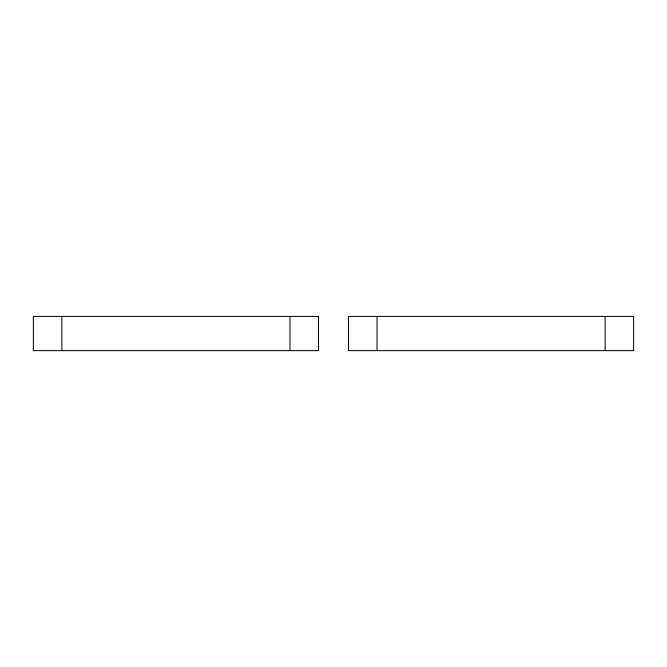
<?xml version="1.0" encoding="UTF-8"?>
<svg xmlns="http://www.w3.org/2000/svg" width="667" height="667" viewBox="0 0 667 667"><rect width="100%" height="100%" fill="white"/><g stroke="black" fill="none" stroke-linecap="round" stroke-linejoin="round"><path stroke-width="1" d="M289.978 316.416L289.978 350.634M605.136 316.416L605.136 350.634M377.022 316.416L377.022 350.634M61.864 316.416L61.864 350.634M318.493 316.416L33.35 316.416L33.35 350.634L318.493 350.634L318.493 316.416M633.65 316.416L348.507 316.416L348.507 350.634L633.65 350.634L633.65 316.416"/></g></svg>
